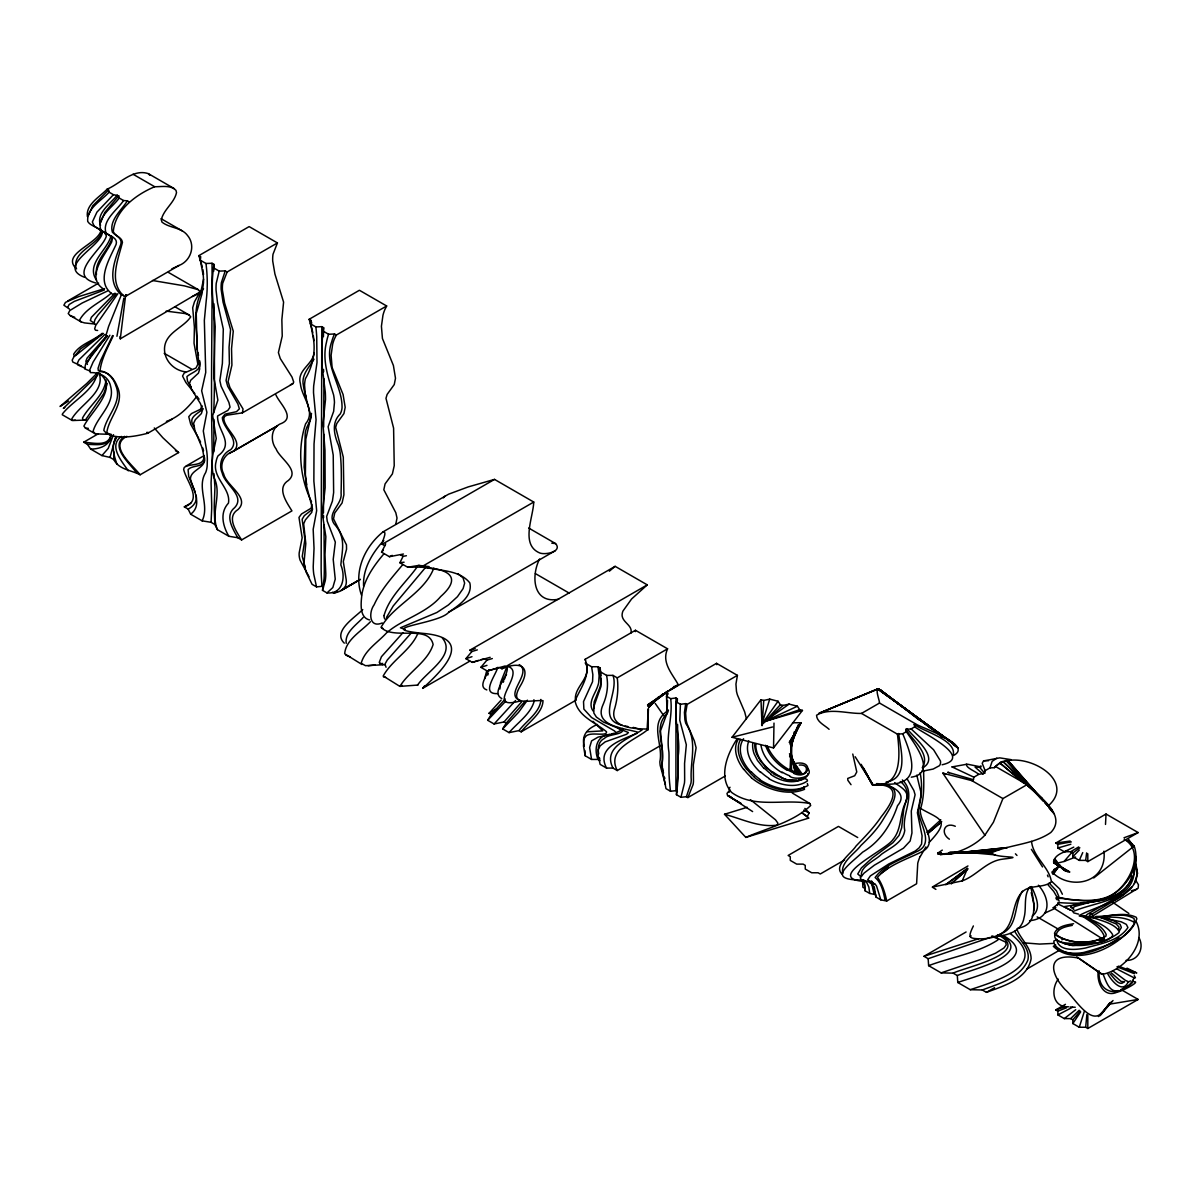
<?xml version="1.0" encoding="UTF-8"?>
<svg xmlns="http://www.w3.org/2000/svg" width="1201" height="1201" viewBox="0 0 1201 1201"><rect width="100%" height="100%" fill="white"/><g stroke="black" fill="none" stroke-linecap="round" stroke-linejoin="round"><path stroke-width="1.5" d="M154.283 427.961L162.841 437.734L178.634 452.552L140.127 474.785C131.314 470.101 118.839 469.681 113.795 459.578L113.75 451.591M1080.269 1011.077L1072.838 1019.829L1072.838 1023.537L1079.264 1027.245L1085.689 1027.245L1087.821 1028.491L1087.806 1015.25M677.949 774.75L677.874 760.788A136.298 78.696 60 0 1 677.98 757.291C681.417 737.744 672.32 718.048 677.364 698.802L675.968 697.991L670.668 698.652L666.495 696.235L667.621 693.172L666.225 692.376L716.547 663.327L737.414 675.367L735.943 684.075L736.468 691.206A21.993 12.701 60 0 0 737.534 695.199L744.695 711.938L746.421 718.738M601.221 678.145L600.725 684.06A30.505 23.72 -35.1 0 1 599.734 687.888L594.165 701.924L593.834 708.395M760.984 699.748L732.04 737.264L773.534 747.938L802.463 710.407L799.701 709.701L797.404 706.233L789.102 704.101L783.112 705.422L780.335 704.717L778.038 701.249L769.736 699.117L763.746 700.453L760.984 699.748L762.034 725.674M677.769 775.576L676.448 794.687L680.937 797.284L686.387 796.713L687.873 797.584L725.209 776.026M920.146 856.478A34.574 29.094 -78.5 0 0 917.759 863.204L916.603 883.771L886.698 901.035L880.828 899.849L876.069 897.102L875.589 894.625L869.719 893.439L864.96 890.692L864.57 885.017L862.663 881.279A34.349 14.127 -41 0 0 860.817 880.033C826.123 879.823 848.461 865.501 862.663 852.14C880.168 841.721 891.247 824.652 897.537 805.691C908.076 793.621 892.703 786.205 882.885 784.058C921.602 786.64 913.826 760.203 902.732 733.766L897.432 734.171L861.507 713.424C847.02 713.769 829.591 707.509 816.575 715.226C816.695 721.936 824.742 725.224 829.095 729.307M677.319 701.189L677.364 698.802M323.414 336.7L323.624 327.693L321.808 326.657L315.878 326.927L310.428 323.79L310.924 320.367L309.107 319.316L359.414 290.267L386.662 305.985L384.875 309.528A66.52 38.402 60 0 0 382.954 315.293L381.423 326.237L382.428 338.487L393.403 365.509L395.489 378.255L394.258 384.545L387.127 394.423L385.986 398.312L393.598 428.141L394.228 465.718L392.397 473.9L385.071 483.928L383.825 489.783L395.805 512.707L397.021 518.036L395.805 524.116M213.733 271.171L213.928 264.355L212.037 263.274L206.002 263.484L200.342 260.227L200.717 256.744L198.841 255.648L249.147 226.599L277.431 242.932L273.017 254.237A39.693 22.909 60 0 0 272.717 261.082L274.924 274.023L283.586 302.112L281.86 319.646L282.235 336.07L278.407 352.599L280.268 358.544L292.008 377.069L293.735 382.128L292.714 383.81L242.392 412.859L226.884 415.216L224.692 416.372L223.791 418.398C224.137 429.493 244.674 441.488 233.489 451.246C223.836 454.023 218.882 464.982 223.671 473.945C226.193 485.729 250.544 497.784 238.023 509.539C225.923 517.046 236.402 531.458 241.611 539.94L291.933 510.89C286.724 502.408 276.23 487.996 288.345 480.49C300.34 470.372 279.743 458.572 276.11 448.979C269.94 440.842 270.886 426.82 281.77 423.307C295.581 417.137 279.202 403.056 275.9 394.829M213.703 412.559C215.294 376.423 213.898 340.048 213.928 303.793M311.494 413.399L310.474 419.554L307.036 426.955A44.332 25.596 60 0 0 305.234 432.915L304.153 467.144L306.705 484.799M916.798 775.185L921.317 793.876L917.399 812.777L922.083 835.806L921.572 844.033L919.08 847.891L915.207 851.044L888.815 863.939L870.38 875.889L867.692 879.778L874.959 884.086M312.005 504.285L311.104 508.233L301.526 513.983L298.989 517.421L302.157 537.808L299.244 552.52A15.508 8.947 60 0 0 300.1 560.206L309.002 576.69M507.212 667.291C508.699 677.259 490.263 692.166 501.808 698.577M213.718 451.951L213.958 419.464M790.768 753.087L791.414 770.922L791.789 741.602M1105.505 824.426L1106.031 814.023L1138.143 832.563L1087.821 861.612L1085.689 860.381L1079.264 860.381L1072.838 856.673L1072.838 852.965L1079.834 847.786M484.634 678.76L486.705 670.864M920.116 772.738C922.728 785.559 921.557 797.959 918.27 810.42C919.29 824.111 935.639 844.558 915.762 852.049C901.996 859.391 884.296 864.6 875.139 877.526C881.759 883.17 883.26 891.983 885.107 900.119M635.374 631.636L635.449 630.27L667.576 648.81C661.331 662.487 672.14 673.596 678.145 684.45L647.534 704.987L667.636 691.566M648.12 729.953L648.12 709.401L647.909 729.412L647.114 729.037L648.39 708.635L647.909 729.412C636.29 740.011 605.965 748.538 617.254 770.562L661.075 745.266M241.611 539.94L237.798 537.733L228.866 536.277L217.411 529.656L214.889 524.507L211.076 522.3L211.691 508.819A167.059 96.455 60 0 0 211.616 501.628L211.061 482.817L212.382 458.377A308.597 178.168 60 0 0 212.232 451.096C210.61 388.554 212.382 325.936 212.037 263.274M773.534 747.938L773.999 723.092M386.662 305.985L336.34 335.034L334.524 333.983L333.713 335.8A73.606 42.5 60 0 0 331.791 341.534C323.024 364.969 342.615 385.116 342.03 407.86A28.689 16.559 60 0 1 340.243 413.94C331.266 422.602 334.148 434.822 338.412 445.076A44.332 25.596 60 0 1 340.213 453.107C341.669 466.378 341.414 479.8 341.084 493.131C342.54 504.645 326.642 512.332 334.043 523.756C346.428 537.372 342.195 549.548 340.844 564.965C345.738 576.63 343.306 594.33 326.972 592.919L322.499 590.337L324.06 578.762A213.973 123.538 60 0 0 324.3 569.124L324 524.657M203.554 279.248L201.348 289.651L194.487 301.751L192.685 307.726L194.412 327.257L194.037 343.246L197.865 364.203L196.003 368.001L184.263 372.956L182.537 376.033L185.84 382.443L194.832 393.613M864.96 890.692L864.57 883.381M1086.875 1014.485L1085.689 1027.245M1134.465 921.918L1134.044 918.48C1122.77 912.039 1108.538 916.573 1096.138 916.438M1056.745 939.257C1058.141 952.003 1076.561 949.811 1085.599 947.994C1100.191 943.791 1119.077 941.029 1127.919 927.547L1126.328 924.38L1121.194 921.798L1099.606 917.219M790.964 749.964L791.759 742.533M204.05 455.975C204.245 467.054 190.389 462.97 184.278 467.354L183.663 469.396C186.275 481.256 203.524 500.442 184.338 506.867L188.152 509.074L190.674 514.223L202.128 520.844L211.076 522.3M217.411 529.656C210.145 512.362 222.56 494.257 213.913 477.397A35.76 20.642 60 0 1 212.367 469.051L212.172 461.98A78.095 45.083 60 0 1 212.742 455.089L216.24 438.455L212.652 415.666L217.876 400.143L213.793 377.099L215.204 326.672L213.313 304.799A184.909 106.754 60 0 1 212.412 292.759L212.277 288A149.795 86.487 60 0 1 212.997 272.147L213.928 264.355M1103.974 851.164C1107.322 883.501 1069.941 890.797 1051.986 871.986L1058.201 866.627M763.746 700.453L762.14 725.419M110.837 434.477C111.153 445.286 99.608 449.219 90.645 449.054L87.463 444.37L83.695 442.208L98.137 433.876M1086.65 852.89L1085.689 860.381M676.448 794.687L677.304 787.18A158.637 91.591 60 0 0 677.949 775.891L677.574 724.488M106.048 380.086C104.037 395.639 89.565 405.142 82.449 418.128L83.199 419.84L86.352 420.02M112.459 236.507C109.591 250.003 94.489 259.521 96.455 274.504M322.499 590.337L325.246 580.834A53.94 31.151 60 0 0 325.801 573.703L324.991 554.697L325.846 536.637L322.363 513.983L325.156 487.651L324.991 450.345L322.964 423.728L325.501 399.648A110.312 63.683 60 0 0 325.321 392.457L322.018 365.404L322.303 339.763A206.827 119.409 60 0 1 323.144 331.131L323.624 327.693M384.035 615.558C389.394 596.432 405.653 582.95 416.927 567.247M125.7 294.695L120.31 338.817L200.057 291.978L198.36 289.696L168.245 272.312M111.032 235.681C107.595 250.348 85.451 263.86 96.47 280.118M314.137 352.614C313.086 364.729 296.392 370.058 300.445 383.855C301.571 397.201 316.358 410.997 305.624 423.773C297.232 448.754 299.86 478.088 311.554 501.838M630.93 633.152C632.927 625.676 623.244 622.764 622.178 616.158A8.692 5.014 -60 0 1 622.929 611.084L631.591 598.984L647.264 584.872L615.137 566.332L469.816 650.236L471.948 651.467L477.322 649.891M676.238 701.864L680.412 704.266L679.781 720.285L686.326 744.77L684.57 763.476L684.66 779.764A55.171 31.857 60 0 1 684.435 783.127L680.937 797.284M88.529 215.114L92.792 205.701L108.585 189.983L107.144 189.157C99.833 196.934 85.631 204.365 87.403 216.66M942.305 850.113L937.666 853.22C952.213 856.808 973.921 846.93 984.895 835.175L942.815 773.144L971.834 780.635L973.441 779.719L973.876 777.182L978.695 774.39L984.685 773.219L985.12 770.682L982.208 763.311L983.484 760.954L999.757 757.861L1010.987 759.632M100.779 222.185L104.697 212.577L118.704 195.823L113.434 194.697L109.111 192.19L108.585 189.983M361.516 595.246C353.109 571.931 364.714 546.56 383.194 531.773L448.574 494.196L468.225 486.9L494.527 479.394L533.739 502.048C533.229 517.511 520.258 544.729 539.669 552.94C545.299 555.282 562.759 551.574 555.568 543.573L528.65 528.02M1033.641 911.049L1034.016 904.473L1031.224 892.613M107.309 383.434L103.796 393.478L85.496 419.885M123.823 298.193L116.932 336.295M985.12 770.682L989.939 767.904L992.146 761.359L996.815 758.161M794.672 731.544L791.024 748.568L790.063 770.231C780.08 764.932 771.673 756.465 767.229 745.986M981.082 766.944L967.225 764.166L952.048 766.914L973.876 777.182M110.852 434.897C108.781 447.282 92.357 442.674 83.695 442.208M923.614 770.276C923.779 783.622 924.605 796.818 920.236 809.714C919.876 823.631 940.263 843.042 921.242 852.094C906.305 859.451 888.95 864.78 877.466 877.255C882.24 884.086 885.077 892.538 886.698 901.035M433.816 568.118C424.073 593.519 393.508 604.974 381.032 627.327C393.493 640.568 428.637 623.995 433.126 644.517C427.616 661.931 408.295 672.065 399.963 686.371L417.858 685.065M737.414 675.367L687.107 704.417L685.711 703.621L684.435 712.433L684.885 719.519A24.275 14.022 60 0 0 685.816 723.437C697.991 741.512 689.99 760.218 691.236 779.839A42.681 24.636 60 0 1 690.95 783.187L686.387 796.713M761.599 724.954L769.736 699.117M906.695 798.515C908.977 790.603 899.624 786.67 894.64 782.617M202.173 405.908L200.372 409.316L191.469 413.579L188.752 416.702L190.719 424.343L198.72 438.335M794.552 731.619L790.889 747.142L797.239 727.04L790.588 745.701L799.311 724.428L801.142 722.732L792.525 722.762M102.46 230.742C98.392 245.499 73.006 250.409 75.888 267.448M403.446 554.021L389.409 556.694L381.558 552.16L384.815 545.764L382.203 544.248C381.813 541.366 387.728 531.442 383.194 531.773M583.896 739.486L583.491 745.926L585.142 755.729L591.568 759.437L597.993 759.437L600.125 760.668M687.107 704.417L685.636 713.124L686.146 720.255A21.993 12.701 60 0 0 687.212 724.248L694.373 740.987L696.1 747.788L693.337 764.827L693.472 781.145A37.156 21.453 60 0 1 693.142 784.448L687.873 797.584M101.034 229.916C99.128 243.893 59.885 253.861 76.609 268.874M748.808 740.852C744.26 752.742 751.961 764.722 760.608 772.468M1134.254 975.677L1135.455 977.809L1134.044 977.809C1125.607 997.115 1096.933 997.43 1099.185 970.888M113.51 434.672L108.225 448.393L101.935 455.569L90.645 449.054M203.494 288.57C191.229 307.156 197.339 329.104 197.294 349.866M202.128 520.844C209.92 505.186 196.394 487.516 205.626 472.624A35.76 20.642 60 0 0 207.172 466.033L207.353 459.187A78.095 45.083 60 0 0 206.797 451.651L203.299 430.979L206.887 412.333L201.648 390.775L205.731 372.445L204.335 320.382L206.227 300.7A184.909 106.754 60 0 0 207.112 289.711L207.248 285.087A149.795 86.487 60 0 0 206.527 268.408L206.002 263.484M906.53 798.935L903.783 809.114L901.636 827.849L899.054 835.431L892.943 842.697L872.301 857.949L861.447 867.873L857.754 873.968L860.937 876.73M1031.539 841.421C1033.055 857.064 1049.209 866.822 1051.4 881.729C1043.369 888.845 1029.272 883.936 1021.556 892.643C1011.197 904.473 1015.16 924.425 1001.199 933.732C994.713 937.711 986.922 938.942 979.415 938.837C969.117 938.311 967.526 937.996 973.38 925.941M115.431 437.539L110.027 457.416L113.795 459.578M1084.458 1011.047L1079.264 1027.245M1131.837 875.994C1129.18 887.419 1119.257 895.646 1108.223 898.543M115.101 440.857L116.092 437.93M417.858 633.482C410.487 650.597 392.021 659.995 383.194 675.998L399.558 686.191M443.364 497.875L445.196 495.983M487.756 675.082L488.267 673.611M948.61 853.055L992.386 852.365C1011.182 844.318 1033.476 844.453 1050.815 832.503C1067.614 815.089 1038.219 795.993 1027.005 784.673L1002.91 798.575L993.422 822.25L984.895 835.175M497.784 667.321C495.743 675.337 480.505 694.388 497.484 693.623M506.837 666.945L500.607 682.498L499.901 689.014M539.594 558.96C530.887 576.045 532.809 604.178 558.705 599.224M87.583 362.297L91.456 355.031L107.234 336.19M277.431 242.932L227.124 271.981L225.233 270.886L219.198 271.111L216.24 283.271A59.314 34.244 60 0 0 216.06 290.177L217.516 302.697L223.296 329.104L222.395 363.333L219.843 380.597L221.089 386.182L228.911 402.44L230.052 407.169L227.86 410.412L217.576 415.981C216.931 430.784 235.216 443.199 218.027 455.855A34.183 19.726 60 0 0 216.06 461.785C211.691 477.638 231.087 488.282 228.46 503.114C219.513 512.737 222.816 526.023 228.866 536.277M503.249 682.273L503.835 680.757M1054.898 933.883C1052.646 944.301 1069.731 942.785 1076.231 943.746C1088.166 943.085 1103.073 944.932 1112.441 936.255L1112.621 934.543C1106.286 924.455 1093.21 921.227 1083.212 915.717M121.616 294.2L108.6 326.462L105.988 335.379L106.349 336.46L107.429 336.13M504.465 679.181L505.126 677.589M935.894 889.386L932.276 887.134L962.241 880.903L967.15 869.209M505.816 675.968L506.507 674.346M1057.24 905.569L1058.006 903.828M1130.501 980.887L1128.805 981.863L1125.442 980.376L1113.042 971.039M1118.446 930.37L1119.047 927.127L1116.254 923.989L1099.14 916.858M1079.264 860.381L1082.732 852.605M384.815 545.764L385.701 543.783M740.597 739.366C734.922 749.469 740.281 761.299 746.827 769.571M1058.231 979.115C1050.605 989.429 1052.511 1007.594 1068.5 1006.768M314.001 359.219C309.167 367.401 300.986 374.937 303.418 385.566A28.689 16.559 60 0 0 305.189 393.703L306.24 396.705M488.822 669.753C487.096 675.608 477.578 686.762 486.81 689.929M799.311 724.428L790.108 744.275L800.617 723.452L789.282 742.488L800.962 723.062M920.266 856.553L925.881 846.945M388.133 631.651C402.71 619.221 426.955 612.885 440.722 596.507C472.008 568.719 427.661 566.256 407.709 567.262L399.873 562.729L403.116 556.333L406.403 555.733M75.378 355.256L80.677 348.815L102.836 333.653M204.53 460.809C201.828 467.744 192.55 464.892 188.107 469.561L188.692 476.452L195.283 492.2M527.404 700.168L518.592 712.298L502.664 728.917L509.089 732.625L519.012 730.598C526.203 720.945 540.51 712.073 540.885 699.432M738.585 738.645C732.1 748.613 737.219 760.999 743.734 769.526M743.569 738.75C736.003 749.979 742.894 763.791 751.331 772.318M1078.723 958.098C1047.347 952.003 1048.488 971.759 1065.317 989.804C1073.664 996.5 1090.583 1026.405 1102.158 1012.413M225.233 270.886L221.404 282.535A45.713 26.392 60 0 0 221.149 289.411L223.056 302.187L230.562 329.599L229.061 347.269L229.391 363.663L226.073 380.477L227.695 386.287L237.858 403.896L239.359 408.835L236.492 411.688L225.037 414.15L222.35 417.558C222.68 428.427 240.56 439.671 230.757 449.654C221.96 453.723 218.282 464.367 222.245 473.119C224.677 484.588 245.665 495.848 234.69 507.618C224.362 515.769 232.904 529.056 237.798 537.733M747.202 807.297L724.518 814.263L745.836 837.412L808.663 818.121L807.237 816.575L809.129 813.032L804.85 808.408M67.646 307.381L69.178 304.499L74.297 301.406L104.352 289.996M113.179 335.845C107.94 347.239 101.139 359.159 99.923 371.649C108.6 371.229 114.395 379.186 117.263 386.572C125.249 403.026 109.036 417.002 106.859 432.21L109.651 435.122C122.007 438.83 135.368 436.383 147.618 433.306L148.354 432.54L146.777 432.375M1134.375 883.531L1137.572 873.277L1134.945 862.949M1127.964 982.403C1122.274 994.128 1111.015 980.136 1107.652 973.651M336.34 335.034L334.554 338.577A66.52 38.402 60 0 0 332.632 344.342L331.101 355.286L332.122 367.536L343.096 394.559L345.182 407.304L343.936 413.594L336.805 423.473L335.664 427.361L343.291 457.191L343.906 494.767L342.09 502.949L334.749 512.977L333.518 518.817L346.458 544.834L346.549 549.187L343.291 561.543L346.188 579.618A15.508 8.947 60 0 1 345.348 586.328L342.72 589.526L338.787 591.718L333.908 593.219L332.422 592.363M112.609 335.514L100.689 360.375L98.047 368.332L98.362 370.749C106.994 370.824 113.419 377.805 115.866 385.761C122.757 402.26 106.529 415.486 103.796 430.453L106.349 433.216L111.498 434.537M116.857 436.609C110.612 444.88 113.975 455.464 116.977 464.262M761.884 724.173L778.038 701.249M667.05 713.799C652.744 727.145 665.594 746.482 662.096 763.025A42.681 24.636 60 0 0 662.382 766.688M729.157 792.255L729.908 790.964M110.792 438.365C106.469 446.697 95.164 444.355 87.463 444.37M242.392 412.859L243.037 408.956L229.946 387.593L228.085 381.648L231.913 365.119L231.538 348.695L233.264 331.161L224.602 303.072L222.41 290.132A39.693 22.909 60 0 1 222.695 283.286L227.124 271.981M521.549 701.985L504.03 721.951L494.091 723.978L487.681 720.27L491.179 714.535L505.246 698.982M502.664 728.917L506.176 723.182L525.122 701.204M1124.091 981.817C1119.167 987.252 1113.207 976.623 1109.859 973.756M737.129 738.81C727.326 753.883 717.868 776.852 731.559 792.39C754.228 808.949 784.223 798.605 809.834 803.514L810.69 805.481C793.336 822.295 767.574 827.849 745.836 837.412M1080.69 1011.812L1072.838 1023.537M109.876 335.199L93.108 362.086L89.625 370.178L90.405 372.625C99.413 372.22 108.796 376.619 110.627 386.362C115.476 403.986 97.416 416.101 93.062 431.369L95.344 433.846L107.565 434.267M425.86 567.067L393.222 605.98L386.677 617.089A5.945 3.333 -53.4 0 0 386.512 618.215M117.848 293.69L95.675 325.486L94.669 328.834L95.51 330.215L97.626 330.47M1022.501 891.157C1013.404 904.653 1018.793 928.013 999.878 934.123M730.013 787.255L729.172 788.487L729.878 790.588M196.814 396.36C188.902 406.839 179.099 417.107 166.399 421.401M649.05 707.284L653.284 701.339L648.96 707.224L659.004 696.955M1059.027 865.996L1052.977 874.388L1059.913 865.005M804.145 787.601C788.351 794.777 767.604 787.976 754.378 777.467M125.655 296.287L179.054 265.451C190.884 260.887 195.883 245.559 187.656 235.636C181.501 227.109 169.506 228.28 161.955 222.08L161.294 219.843C163.591 209.409 174.295 203.044 176.517 192.61L175.992 190.374C170.632 184.759 161.655 186.861 154.689 186.725C136.223 194.502 115.161 209.89 113.284 231.598C115.026 236.237 121.766 236.972 122.457 242.272C118.238 259.551 108.045 282.07 124.243 296.482L126.63 294.966M203.224 408.7C198.39 413.624 187.296 417.122 193.691 426.055M97.416 372.835L86.652 383.584L60.05 406.478L68.487 401.059M107.189 335.695L85.706 363.798L84.595 368.842L89.91 370.974M929.229 842.321C951.883 818.436 939.077 819.683 918.735 807.372M515.559 700.543L494.091 723.978M762.71 723.873L780.335 704.717M97.641 375.237L63.353 408.385L64.779 407.559M1101.152 1014.35L1110.024 1002.745M1109.949 1002.715L1099.906 1015.746L1113.027 1000.508M128.807 201.663L127.366 200.822C121.646 210.16 108.976 220.188 112.354 232.153C115.596 235.801 122.517 237.948 120.866 244.103C114.816 259.731 106.063 281.454 121.166 294.71L122.877 294.665M1047.978 806.096C1080.63 777.783 1014.515 744.89 994.323 767.664L989.939 767.904M424.508 685.981L422.632 688.368L469.831 661.135M953.279 755.054C956.521 739.861 923.899 731.724 914.231 724.473L915.432 723.783C920.732 727.701 974.026 744.875 953.489 755.504M970.093 936.585L971.069 935.804M312.665 509.134L304.348 515.619L302.142 519.252L304.904 539.384L302.262 556.408L305.399 567.983M1119.347 930.865L1121.374 927.502L1120.128 924.365L1112.621 920.206L1102.398 917.024M994.323 767.664L1000.913 761.839L1009.606 760.458M402.785 564.575C392.292 577.261 380.927 589.676 374.096 604.869C368.527 612.39 369.112 628.588 382.293 622.944M410.652 633.678L387.247 660.04L384.951 664.153L386.061 667.261M384.005 553.721C373.916 565.611 364.353 579.002 361.861 594.765C361.006 602.917 359.084 617.554 369.578 619.956M490.173 657.307L472.308 662.382L465.883 658.673L471.948 651.467M505.156 665.97L487.306 671.044L480.88 667.336L486.945 660.115L492.32 658.553M505.666 701.234L487.681 720.27M1067.749 850.803C1062.224 852.41 1053.397 855.908 1053.757 862.738L1056.099 863.474L1064.056 861.477L1072.298 851.959M501.102 700.138L489.047 713.304L491.179 714.535M127.366 200.822L123.553 200.537C117.278 210.04 101.89 220.308 105.973 232.919C109.636 236.372 118.043 237.543 116.152 244.298C109.546 258.891 94.879 282.115 112.639 294.275L115.281 294.23M116.302 293.855L97.942 315.067L95.059 319.436L94.083 322.634L95.044 324.225M104.922 334.373L78.921 359.88L77.419 363.122L77.855 364.954L85.016 368.152M1098.405 1016.556L1111.676 1001.589M802.748 778.713C793.065 784.718 779.749 780.86 770.997 774.54M1052.166 873.187L1059.462 865.035M383.78 540.435C372.385 552.835 362.702 568.598 363.588 586.058M106.604 335.83L87.103 358.093L85.841 361.291L87.403 364.413M1029.948 886.758C1023.027 895.526 1026.855 907.791 1023.973 917.939C1021.586 932.411 1004.997 936.149 992.611 936.75M1073.589 923.734C1066.848 924.845 1057.586 926.121 1054.538 933.117L1054.763 934.483C1067.974 943.265 1089.682 945.382 1103.674 937.441L1104.064 935.774C1100.251 926.151 1089.517 921.542 1081.726 915.537M402.905 632.762L381.453 656.692L379.246 662.397L382.473 664.633M932.261 729.367L880.903 690.32C873.277 685.486 879.627 699.883 879.507 703.035L915.432 723.783M762.8 723.618L783.112 705.422M118.704 195.823L119.214 198.03C112.714 207.233 96.185 217.336 100.914 229.991C104.637 233.67 113.795 234.75 111.768 241.776C105.313 255.107 85.061 276.921 103.391 288.946M381.558 552.16L383.374 550.253M1131.882 886.833L1121.479 896.216L1089.457 915.552L1088.376 917.639C1104.124 918.45 1121.314 910.373 1136.176 917.234L1136.867 918.795C1125.532 944.541 1077.147 969.327 1053.322 946.313L1055.709 944.947M117.263 194.997C110.882 203.554 95.69 213.238 100.539 225.323M519.012 730.598L521.159 731.844C528.35 722.176 542.657 713.319 543.017 700.678C531.322 699.658 507.723 707.449 520.123 686.236C531.863 667.08 520.889 660.535 501.928 668.777L499.781 667.546M1072.838 856.673L1079.324 850.038M103.211 333.383L73.831 356.952L72.195 360.105L72.796 362.026L81.353 366.035M729.442 790.453L726.965 793.501L727.596 795.527L740.897 803.439L727.596 795.527M922.368 767.484C930.925 753.883 912.295 740.176 905.839 729.322L911.139 728.917L914.727 726.83C922.383 732.91 974.536 757.516 942.094 764.767M1079.189 1010.236L1070.707 1018.598L1064.281 1018.598L1057.856 1014.89L1057.856 1011.182L1055.709 1009.951L1065.452 1004.321M509.089 732.625C517.646 722.477 531.187 713.784 534.355 700.453L533.845 699.793M190.674 514.223C202.744 505.081 193.541 490.218 190.449 479.019C190.298 468.75 209.514 468.135 203.479 454.518A34.183 19.726 60 0 0 201.513 446.322L194.922 430.483L193.616 423.217L195.418 419.584L201.363 413.594L202.564 409.841L200.492 403.686L191.68 389.529L189.473 383.75L190.629 380.342L198.45 373.121L199.696 368.962L197.144 348.755L196.243 313.491L202.008 293.735L203.479 282.911A59.314 34.244 60 0 0 203.284 275.78L200.342 260.227M658.764 696.715L648.465 706.758L663.327 693.788M387.653 631.636C378.885 641.874 364.699 649.831 361.186 663.297L365.479 665.684L384.605 664.708M115.041 293.134L91.366 317.304L90.3 320.457L94.068 323.099M113.434 194.697L96.921 212.157L92.357 221.99L94.158 226.088L104.502 232.559L106.409 235.876C102.926 249.613 65.424 274.969 95.78 282.971M363.152 617.479C356.607 624.82 344.597 632.311 346.218 643.331M967.18 869.059L951.222 883.816L967.871 869.104M422.737 688.323C442.614 670.188 474.95 638.692 425.064 633.573C369.217 628.108 438.965 624.31 448.724 612.225L555.297 550.674M926.947 832.368L940.818 819.833M991.35 936.615L992.191 935.849M109.111 192.19C101.469 200.702 86.412 208.479 87.718 221.464C91.141 227.004 100.088 226.899 102.13 233.399C99.908 246.911 56.267 266.562 84.61 277.311M370.448 621.698C361.396 631.321 345.768 639.653 344.672 653.764L361.951 664.483M927.637 833.719L941.719 821.619L927.667 833.599M881.294 873.172L888.32 867.167M609.327 571.211L615.137 566.332M663.237 693.653L648.195 706.353L667.921 691.01L647.894 705.783L667.726 691.791M762.275 723.137L789.102 704.101M1032.124 916.108C1042.363 908.917 1035.442 895.421 1031.524 886.578M121.391 436.428C108.015 445.856 121.977 461.499 128.267 470.777M362.747 609.583C354.956 617.509 332.061 631.546 344.282 643.135M1093.736 877.961L1134.164 846.029L1129.811 841.676L1124.331 839.349M1089.802 917.774L1138.143 888.185L1138.443 884.702L1135.576 880.048M1075.736 1009.696L1064.281 1018.598M967.451 868.218L945.742 884.702L967.676 868.608M111.213 293.179C100.974 302.277 86.262 307.816 79.566 320.112L81.083 321.868L84.55 322.919L94.639 324.015M1121.449 894.64L1087.19 914.351L1085.689 916.003L1087.761 916.678M584.256 746.121C581.209 735.567 587.304 728.467 597.528 724.473M1124.526 981.697L1121.194 981.517L1111.435 973.005M670.789 689.629L676.779 685.996M102.205 333.293C93.333 341.009 79.897 343.936 73.636 354.235L74.342 356.262M326.972 592.919L332.842 587.529L335.244 579.152L333.217 559.441L335.334 542.131L327.257 521.264L326.657 516.46L332.422 501.072L333.638 492.545L333.217 455.089L328.143 426.715L333.653 411.358L334.463 402.44A44.842 25.897 60 0 0 333.608 394.979C328.398 377.91 321.883 360.27 326.492 342.18A90.21 52.093 60 0 1 328.594 334.268L334.524 333.983M1119.137 937.816C1101.782 949.871 1073.048 962.947 1055.169 945.637M670.728 689.494L675.367 686.402L673.551 686.627M448.724 612.225C458.212 605.709 473.059 596.266 469.816 582.875C457.731 567.998 434.987 571.631 418.804 565.386L407.709 567.262M124.619 436.368C109.336 446.547 129.828 463.301 136.359 472.609M188.152 509.074C193.301 506.537 197.73 501.147 196.078 495.097M1057.721 904.158L1053.217 907.776L1102.413 938.837M1106.031 814.023L1055.709 843.072L1057.856 844.303L1057.856 848.011L1064.281 851.719L1070.707 851.719L1078.693 846.93M932.757 886.788L967.961 865.951M340.889 590.727L360.18 579.513M797.764 725.359L798.605 724.879M233.489 451.246L277.551 425.755L229.331 453.498M360.315 579.347L342.72 589.526L358.949 580.158M1053.697 909.022L1044.72 913.165M107.144 189.157C119.98 183.738 133.071 168.455 148.384 173.665L174.415 188.707M67.796 300.911L98.647 283.106M148.444 432.855L172.223 419.134M185.93 466.108L203.795 455.81M184.338 506.867L190.839 503.114M382.203 544.248L494.527 479.394M333.908 593.219L337.151 591.342M421.416 566.902L533.739 502.048M501.928 668.777L647.264 584.872M489.047 713.304L497.139 708.62M583.911 739.501A14.352 8.542 57.1 0 1 585.142 737.189C588.655 730.553 607.316 737.339 606.505 731.754C595.531 722.462 578.026 716.442 575.054 700.889C580.849 687.032 591.162 675.578 585.142 659.319L635.449 630.27M521.159 731.844L576.24 700.033M585.142 663.027L591.568 666.735L597.993 666.735L600.125 667.966L600.125 671.674L606.55 675.382L612.975 675.382L617.254 677.859L667.576 648.81M861.507 713.424L879.507 703.035M902.732 733.766L906.335 731.679L905.839 729.322M844.588 859.946L820.253 873.998L818.106 872.767L811.681 872.767L805.255 869.059L805.255 865.351L803.124 864.12L796.698 864.12L790.273 860.411L790.273 856.703L788.126 855.457L838.448 826.408L857.709 837.532M989.834 937.516L928.163 958.713L924.004 956.311L966.099 931.991M928.163 958.713L928.628 965.664L941.119 972.87L953.159 973.14L957.317 975.542L957.782 982.493L970.273 989.699L982.313 989.969L986.471 992.371L994.578 987.702M1026.96 968.997L1059.357 950.306M1087.821 1028.491L1138.143 999.442L1122.079 990.164M762.56 722.371L797.404 706.233M1053.757 869.644L1055.814 868.548M126.871 436.338C107.85 445.931 132.981 465.327 140.127 474.785M1072.583 1007.234L1057.856 1014.89M402.245 685.426L399.963 686.371M107.459 291.017L82.208 302.997L69.793 310.549L68.232 313.581L70.243 315.623L81.083 321.868M1064.281 851.719L1073.769 847.11M171.863 268.844L179.054 265.451M389.409 556.694L392.247 555.372M1120.608 989.759C1124.241 987.838 1134.149 983.694 1133.174 980.301M192.445 296.467L197.685 294.155M801.247 778.623L798.65 779.584M763.371 722.056L799.701 709.701M877.601 688.954L820.463 712.748L878.111 688.879L954.87 744.635L877.601 688.954L952.648 742.849M818.647 713.394L878.111 688.879L956.642 746.346L878.817 689.074L944.481 737.954L879.748 689.554L930.385 727.986M922.413 768.009C940.653 757.996 914.126 738.09 907.04 728.632M962.241 880.903C976.758 875.589 986.546 861.087 1002.565 859.165C1030.158 855.863 994.323 858.4 992.176 853.085L975.557 852.094M290.432 384.725L292.714 383.81M1075.631 857.049L1064.056 861.477M1057.856 1011.182L1066.533 1007.759M587.229 731.799L602.767 730.884L592.964 721.276M1124.001 837.773L1138.143 832.563M763.476 721.801L802.463 710.407M1136.641 889.371L1131.297 890.707M1100.251 940.488L1104.289 939.062M1104.154 938.536L1098.885 940.233M1055.709 1009.951L1065.002 1006.768M966.37 764.196C966.205 768.31 975.602 771.147 978.695 774.39M978.485 938.762L924.004 956.311M465.883 658.673L471.978 656.692M472.308 662.382L478.403 660.4M480.88 667.336L486.96 665.354M487.306 671.044L498.895 667.546M986.471 992.371C1003.345 985.976 1027.456 979.22 1031.119 958.713C1030.983 947.049 1020.7 939.332 1016.767 929.034M982.313 989.969C998.947 983.649 1020.58 978.019 1027.921 959.914C1030.293 948.37 1019.559 940.518 1014.755 931.285M957.317 975.542C969.868 969.823 1036.283 954.96 1000.298 934.708M1017.607 928.253C1038.94 925.205 1034.421 901.906 1030.743 887.074M953.159 973.14C963.818 967.601 1034.076 952.828 997.491 934.633M104.592 288.615L78.921 296.542L65.485 302.367L63.878 305.204L69.523 309.107M970.273 989.699C996.44 980.902 1051.43 964.913 1010.101 933.492M957.782 982.493C974.446 976.323 1045.816 958.923 1002.925 935.384M941.119 972.87L981.772 959.134L995.539 953.219L1003.961 947.979L1006.228 944.872L1005.582 942.094L993.302 936.285M928.628 965.664C951.477 957.017 977.239 953.294 997.881 939.978L997.355 938.281L992.236 936.795M469.816 650.236L475.191 648.66M609.853 734.381C596.447 735.327 593.699 749.064 597.993 759.437M1029.557 920.687C1052.046 918.705 1050.214 898.348 1038.385 885.212M1057.856 848.011L1070.857 844.228M1118.371 990.585C1109.244 993.152 1105.821 980.436 1103.043 974.146L1100.596 973.501L1076.757 956.927M615.528 732.88L620.857 730.538L617.869 727.446M1093.345 901.29L1075.06 906.395L1072.778 907.851L1073.799 909.337M1091.829 942.935L1094.651 942.169M1056.054 940.008L1053.832 941.029C1054.433 953.564 1074.174 954.375 1083.737 952.453C1101.902 947.379 1124.932 941.254 1134.555 923.824L1134.044 922.188C1117.651 912.91 1096.948 920.071 1079.264 916.003L1079.474 915.342C1101.032 903.843 1147.631 895.616 1134.975 861.928M1103.644 899.864L1106.752 899.039M732.04 737.264L772.573 726.98M611.834 733.841L613.741 733.346M481.241 659.589L483.913 658.899M1090.433 943.265L1072.838 945.667L1064.281 943.536M886.173 781.986C909.502 778.533 900.51 749.109 898.633 733.481M379.546 664.123L382.729 663.402M1102.083 900.285L1064.041 906.665L1070.556 910.238M911.304 777.182C937.636 773.054 914.141 743.284 906.335 731.679M1084.173 902.521L1071.277 905.929L1070.707 907.356L1073.529 909.022M1126.043 960.395C1138.518 960.995 1144.658 947.604 1138.878 937.531M520.048 701.024C481.751 711.322 527.824 671.899 507.723 666.42M1134.239 981.652C1141.1 981.742 1119.737 992.131 1117.425 992.056C1103.809 998.451 1096.678 982.808 1098.194 971.384M1057.856 844.303L1071.337 841.901M1138.143 999.442L1110.535 1003.991M952.048 766.914L954.795 767.079M921.828 771.327L933.192 769.045L939.422 765.683A5.209 4.113 76.4 0 0 940.428 760.939L933.597 749.784L911.139 728.917M1072.313 925.37C1066.533 926.496 1057.781 927.938 1056.189 934.603C1068.785 944.301 1092.219 944.436 1105.896 936.21L1106.211 934.543C1102.143 925.25 1091.454 921.137 1083.602 915.552M551.784 543.167L555.568 543.573M375.237 664.949L368.182 665.759M1055.709 843.072L1070.166 841.03M797.014 779.959L786.37 779.749L774.044 774.3M1055.829 907.596L1053.217 907.776M399.873 562.729L404.076 562.203M680.412 704.266L685.711 703.621M984.34 760.698L988.483 760.743M943.866 854.361L1007.249 847.606L940.113 854.572L1000.388 849.272L937.906 854.256L995.419 850.728L967.481 851.944M97.371 373.271C93.708 390.941 73.366 400.233 62.542 413.76L62.272 414.75L72.18 420.47L75.333 420.14M310.428 323.79A90.21 52.093 60 0 1 312.53 334.133C316.223 349.656 313.311 365.179 305.414 378.69A44.842 25.897 60 0 0 304.559 385.176L305.369 395.024L310.879 416.747L305.805 439.251L305.384 476.227L306.6 486.165L312.365 508.203L311.765 512.332L305.384 519.913L303.688 523.846L305.805 543.618L303.943 563.659L306.18 572.141L312.05 584.302L316.524 586.884L321.973 586.328L323.474 587.184M666.495 696.235L667.125 712.989L660.49 730.929L662.336 750.64L662.246 766.823A55.171 31.857 60 0 0 662.472 770.442L665.985 788.637L670.458 791.234L675.923 790.678L677.409 791.534M1077.192 944.376L1079.699 944.136M1053.247 943.416L1039.646 944.076L1023.252 942.785M1103.028 974.191C1124.286 969.943 1147.616 943.521 1136.161 921.557M795.272 763.506C814.894 759.602 809.069 780.635 793.636 773.354M863.474 768.265L872.316 784.748C902.717 788.096 899.984 754.753 897.432 734.171M941.389 853.07L937.666 853.22L941.314 853.175M948.85 852.74L963.742 852.094M73.471 420.5L84.52 420.095M1089.968 916.738L1092.805 916.633M600.125 671.674L600.965 686.462L593.91 706.383L593.834 713.034L596.372 717.057L603.352 722.026L628.438 732.565L626.667 734.231L605.199 741.873L600.125 745.836L598.308 749.604L598.083 755.204L600.125 764.376L606.55 768.085L612.975 768.085L617.254 770.562M949.736 852.365L992.386 852.365L949.691 852.515M980.977 765.893L979.37 767.004L984.685 773.219M385.701 677.364L383.449 676.884M1070.016 1006.993L1075.24 1007.264M872.316 784.748C902.582 783.367 894.22 800.376 881.264 816.725C874.028 827.474 864.945 836.752 856.013 846.059C851.314 853.506 832.833 865.831 842.201 874.253M98.317 372.655C120.175 387.488 91.366 411.042 83.905 426.085L85.421 428.111L88.289 428.337M799.356 765.052C811.771 763.896 805.991 778.773 796.653 773.039M964.268 852.079L995.359 854.887M166.143 311.119L184.909 313.521L189.037 314.917L190.734 316.839C183.348 327.948 165.333 332.617 164.522 348.17C163.921 360.165 173.86 370.584 185.6 371.83M418.804 565.386L429.177 566.602M1068.139 944.091L1070.707 944.436M520.018 700.453C503.759 694.358 532.659 673.296 519.267 664.603M633.272 727.386L642.055 729.953C628.934 738.705 602.392 747.202 612.975 768.085M405.307 629.504L400.428 627.793L436.879 612.495L448.423 604.944L457.446 596.687L463.106 588.58L464.637 583.131L463.076 577.906L458.031 573.763M955.305 826.273C944.361 821.499 940.023 833.104 949.375 839.184M625.09 725.989L627.898 726.53M978.35 767.169L975.092 767.139L983.079 774.15M647.114 729.037C633.708 728.872 607.961 727.776 614.882 707.839C617.629 698.066 618.515 687.918 617.254 677.859M876.445 783.622C906.785 784.538 893.034 803.349 883.335 819.142C877.451 829.17 869.254 837.487 860.922 845.489C854.707 853.746 840.34 862.228 842.727 873.457M1078.513 914.111L1073.844 912.925L1072.853 911.619C1094.471 901.696 1134.885 901.065 1134.194 869.299M152.527 280.494L184.323 285.853L198.36 289.696M101.935 455.569L110.027 457.416M1089.832 913.916L1092.565 914.562M945.712 773.924L942.815 773.174M949.345 772.693L947.724 772.273L973.441 779.719M730.929 796.773L728.947 796.233L752.622 811.576M350.317 656.932L345.828 655.176M622.298 725.329C595.996 719.414 619.341 692.527 612.975 675.382M803.049 777.783L806.997 779.479L807.477 780.89C796.473 788.832 779.884 785.214 768.79 778.668M789.928 776.447C795.798 780.635 814.728 777.017 807.763 768.34M1092.069 917.204C1101.182 921.017 1112.787 922.593 1119.047 930.835L1119.077 932.516C1105.1 944.301 1073.319 950.591 1057.42 940.323M724.518 814.263C741.572 818.812 759.377 827.789 777.272 825.102L777.888 823.135L775.516 819.818L750.43 799.686M70.243 315.623L74.747 317.274M381.618 627.883L382.849 628.363M1134.044 977.809L1116.645 968.862M1118.296 966.129L1136.792 972.945L1126.973 968.156M1072.373 910.868L1059.252 904.623L1057.916 902.476C1091.003 905.464 1139.073 900.99 1135.651 856.208M1116.975 966.76L1134.48 973.741M780.86 777.392C788.802 781.296 803.454 783.562 808.048 774.45L807.642 773.729M1124.421 839.439C1145.394 851.734 1129.525 883.696 1113.507 893.844C1101.287 901.546 1086.124 900.84 1072.298 899.669C1069.716 900.255 1053.983 895.616 1059.222 901.035M803.784 810.09L809.129 813.032M1054.628 863.324L1069.806 872.016L1053.757 862.738L1068.244 871.866L1053.487 862.033L1066.728 871.476L1053.547 861.117L1065.317 870.905L1053.908 860.036L1064.011 870.17L1060.468 865.921M133.026 174.22L154.689 186.725M161.069 218.672L182.102 230.817M119.214 198.03L123.553 200.537M213.538 267.853L219.198 271.111M323.144 331.131L328.594 334.268M995.929 766.733L1027.005 784.673M174.73 306.66L189.037 314.917M971.834 780.635L1002.91 798.575M1070.707 851.719L1072.838 852.965M164.177 353.289L191.71 369.187M535.376 573.583L569.334 593.189M1037.124 916.888L1057.946 928.913M400.503 554.817L403.116 556.333M175.406 450.69L178.634 452.552M85.421 428.111L95.344 433.846M484.799 658.884L486.945 660.115M864.495 888.215L862.903 887.299L862.468 879.958M1070.707 1018.598L1072.838 1019.829M504.03 721.951L506.176 723.182M1113.147 902.582L1128.85 913.466M792.285 793.035L809.834 803.514M786.985 770.186C777.332 764.572 769.18 755.954 765.487 745.281M782.226 772.783C772.108 766.899 763.251 757.576 761.044 745.746M759.723 779.614C773.249 788.562 793.291 793.576 807.988 785.499L807.342 783.517M1080.284 959.224L1101.737 973.951M801.577 812.507L807.237 816.575M772.964 772.648C763.626 765.923 755.264 755.759 755.804 743.644M1098.675 972.044L1100.596 973.501M861.552 876.265C859.27 866.747 875.424 860.486 881.414 854.301C890.286 847.831 903.002 842.712 904.758 830.431C901.381 813.317 917.129 793.906 902.341 779.929M938.131 733.841L942.545 737.189M933.357 730.238L936.345 732.505M939.317 734.757L942.305 737.024M919.17 720.015L880.903 690.32L887.179 695.574M622.418 728.452C625.541 735.087 608.216 733.706 604.433 738.39C598.488 741.122 597.422 748.178 598.729 753.898M803.124 813.723L808.663 818.121M442.313 638.001C456.845 655.01 425.739 672.215 417.408 685.351M1051.671 881.369L1059.672 888.935L1062.39 894.235M1035.097 791.804L1000.163 763.251L1023.943 783.262M1057.135 899.849C1051.491 894.37 1067.239 899.729 1069.686 899.324C1082.386 901.11 1095.928 902.296 1108.043 897.207C1125.877 888.605 1141.295 865.981 1134.164 846.029M1036.538 793.861L1042.123 798.56L1002.985 761.539L1047.948 804.94L1005.943 760.338L1041.087 798.62M751.361 777.783C765.442 789.282 787.301 796.428 804.52 789.342L803.829 786.85M1049.209 883.065L1056.46 890.872L1058.787 896.336M1128.52 839.214L1134.044 847.29M767.139 768.685L760.428 760.939L756.735 754.303M385.386 619.431L384.71 618.71A5.945 3.498 -66.8 0 1 384.035 615.543M764.061 768.58L757.501 760.488L754.078 753.673A18.435 13.736 70.8 0 1 752.712 743.689M1015.43 853.806L1016.977 855.457M1048.008 884.807L1053.757 891.442L1057.496 897.943M900.24 781.536C908.316 787.135 909.007 797.239 904.293 805.21C899.879 816.485 901.155 830.056 892.868 839.664C886.008 850.278 822.49 878.952 865.29 881.474A33.508 14.892 -48.8 0 1 866.942 882.945L868.848 887.134L869.719 893.439M1044.84 802.718L1052.376 810.915L1007.489 759.933L1043.008 800.992M148.384 173.665L149.705 175.181M1049.119 808.078L1054.028 813.753M851.029 784.688L847.861 780.32L847.726 778.443L854.707 775.741L856.778 771.943L852.77 754.048M1056.94 861.672L1054.583 858.835L1056.655 861.462M1060.783 866.687L1062.855 869.299M197.024 396.42L199.066 399.167M655.176 703.381L663.808 715.736M191.259 387.067L187.491 381.152L186.921 376.559C192.01 372.025 202.849 370.118 199.636 360.72M789.567 756.225L802.103 773.924M1042.543 866.957L1031.404 849.347M99.173 373.406C105.598 392.322 79.912 404.497 71.7 419.044L72.18 420.47M855.142 756.72L872.917 784.733L861.147 764.331M792.405 761.104L800.196 773.834L789.492 753.718L797.884 773.384L790.858 754.288M872.391 882.059L873.758 884.972M593.099 711.052C587.439 702.975 594.93 694.328 597.528 686.627A30.325 24.275 -27.7 0 0 598.638 682.844L599.119 675.803L597.993 666.735M862.318 766.808L872.466 784.748L863.564 768.25M871.356 882.165L874.013 893.709M199.336 439.581L200.582 442.073M863.579 879.958L864.48 882.63M907.28 779.119L913.871 790.513L915.102 794.732L911.289 810.99L911.949 832.984L910.148 841.015L903.467 848.176L874.433 865.155L864.104 873.067L860.261 877.661L861.132 879.507L868.458 881.744L872.226 884.506L876.069 897.102M1047.482 875.139L1048.113 876.805M198.841 255.648L202.338 266.892M665.444 784.628L660.19 765.427A37.156 21.453 60 0 1 659.859 761.734C663.537 744.845 649.246 724.473 666.12 712.058A21.993 12.701 60 0 0 667.186 709.296L667.516 700.318M309.107 319.316L310.879 324.901A66.52 38.402 60 0 1 312.815 332.887M606.55 768.085C595.441 746.962 622.914 739.531 637.281 733.135L637.13 731.994C623.574 728.061 593.474 726.02 602.962 704.837C607.045 695.574 608.667 685.366 606.55 675.382M310.924 320.367L311.735 323.114M664.483 777.212L664.859 778.578M316.524 586.884L313.776 574.213A53.94 31.151 60 0 1 313.221 566.437L314.031 548.362L313.176 529.326L316.659 510.68L313.866 481.121L314.031 444.01L316.058 419.75L313.521 392.742A110.312 63.683 60 0 1 313.701 385.761L317.004 362.507L316.719 336.55A206.827 119.409 60 0 0 315.878 326.927M880.828 899.849L876.565 886.098A30.49 13.376 -70.9 0 0 874.944 884.131M790.648 754.228L795.377 772.618L790.693 751.301M202.834 448.033L203.539 450.855M874.253 886.668L875.589 894.625M197.895 352.614L198.54 355.376M591.568 759.437L589.616 747.532L591.568 740.897L598.083 737.114L616.368 733.12L614.507 730.929L591.538 717.507L583.881 709.115L583.521 701.594L592.558 681.673L592.859 674.677L591.568 666.735M585.142 659.319L585.412 660.49M599.494 757.876L599.809 759.272M663.507 773.189L662.547 767.964M914.231 724.473L914.727 726.83M716.547 663.327L716.817 664.693M666.225 692.376L667.201 697.736M667.621 693.172L667.861 694.523M120.31 338.817L120.085 336.52M586.118 664.018C591.387 678.22 573.958 686.747 575.444 699.973M584.902 750.49L585.142 755.729M600.125 667.966L601.131 675.848M202.864 269.519L203.254 272.057A39.693 22.909 60 0 1 203.509 274.534M313.281 335.484L313.971 340.664M670.458 791.234L669.603 782.722A158.637 91.591 60 0 1 668.957 770.697L669.032 755.684A136.298 78.696 60 0 0 668.927 752.066C665.879 734.096 673.07 716.607 670.668 698.652M214.018 473.749L214.934 487.441L214.333 503.189A167.059 96.455 60 0 0 214.273 510.305L214.889 524.507M321.973 586.328L321.388 577.216A213.973 123.538 60 0 1 321.147 567.307L321.808 326.657M1061.939 938.792L1062.014 939.858M323.489 515.394L323.594 517.721M323.534 369.488L323.624 371.785M323.925 378.675L323.669 427.166M675.923 790.678L675.968 697.991M323.865 434.297L323.444 513.007M1087.791 853.746L1087.821 861.612M796.218 772.318A51.478 17.099 48.5 0 1 789.658 769.331M793.276 772.633A51.012 18.375 50.9 0 1 786.67 769.301M789.703 775.816A51.658 23.69 52.5 0 1 782.106 772.063M780.83 776.852A50.952 29.259 58 0 1 773.039 772.063M774.135 773.744A50.307 31.526 64.8 0 1 767.349 768.13M756.72 754.303A18.435 12.866 69.4 0 1 754.738 744.41M771.132 774.044A50.307 34.033 66.3 0 1 764.301 768.085M768.895 778.263A50.952 37.651 61.9 0 1 760.818 772.078M759.888 779.299A51.658 43.146 60 0 1 751.571 772.048M754.543 777.242A51.012 45.413 62.1 0 1 747.052 769.376M751.526 777.572A51.478 46.779 58.6 0 1 743.959 769.361M668.447 710.031A24.275 14.022 60 0 1 667.516 712.869M871.446 880.918A32.142 15.103 -56.9 0 1 871.941 881.474M888.109 867.497L883.951 871.265L888.17 867.632M957.918 747.953L953.429 744.62L957.918 747.953"/></g></svg>
